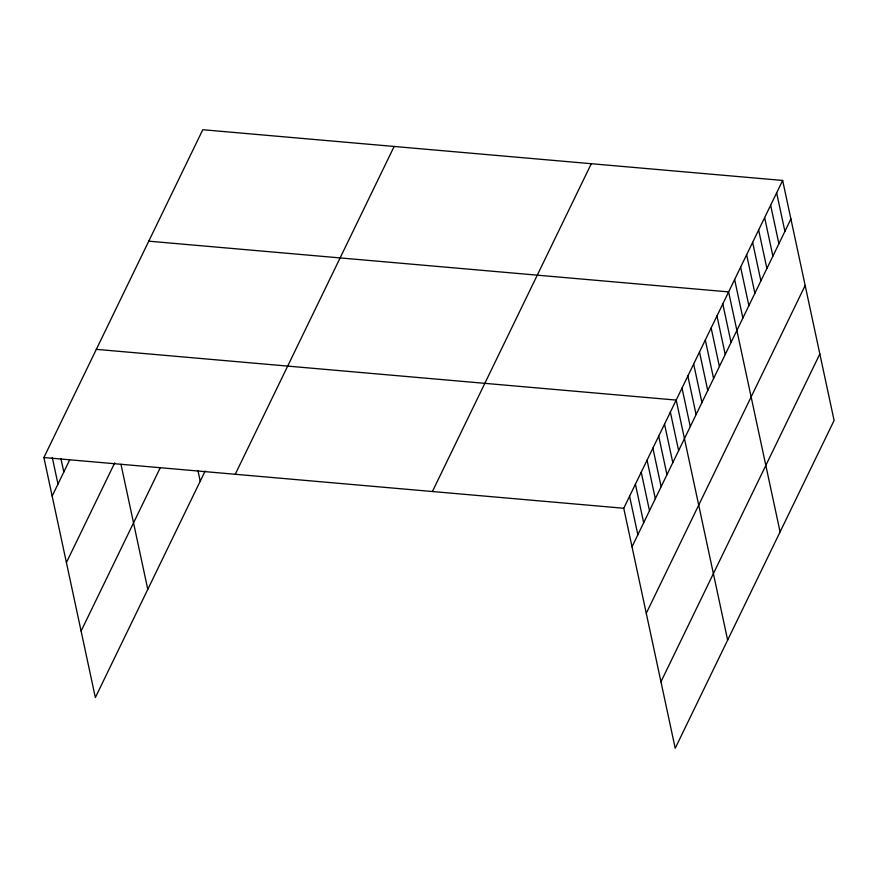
<?xml version="1.0" encoding="UTF-8"?>
<svg xmlns="http://www.w3.org/2000/svg" width="878" height="878" viewBox="0 0 878 878"><rect width="100%" height="100%" fill="white"/><g stroke="black" fill="none" stroke-linecap="round" stroke-linejoin="round"><path stroke-width="1.32" d="M205.134 471.058L95.351 697.549L43.9 457.537L202.785 129.725L782.649 180.451L834.1 420.463L675.215 748.275L623.753 508.263L782.649 180.451M52.164 496.059L69.636 460.006M66.41 562.557L114.766 462.794M81.105 631.062L160.334 467.59M235.249 474.274L394.145 146.461M432.404 491.526L591.289 163.714M632.017 546.796L790.902 218.973M646.274 613.283L805.159 285.471M660.958 681.789L819.843 353.977M148.766 241.176L728.619 291.902L780.081 531.925M96.339 349.356L676.192 400.083L727.642 640.095M43.9 457.537L623.753 508.263M776.646 192.831L784.899 231.364M770.643 205.222L778.896 243.744M764.639 217.601L772.892 256.135M758.636 229.981L766.9 268.514M752.633 242.372L760.897 280.894M746.629 254.752L754.893 293.285M740.626 267.142L748.89 305.665M734.623 279.522L742.887 318.055M722.803 303.931L731.056 342.453M716.975 315.948L725.228 354.471M711.147 327.966L719.4 366.499M705.319 339.984L713.584 378.517M699.492 352.001L707.756 390.534M693.664 364.03L701.928 402.552M687.847 376.047L696.1 414.57M682.019 388.065L690.273 426.598M670.364 412.1L678.628 450.633M664.536 424.129L672.8 462.651M658.709 436.146L666.973 474.669M652.892 448.164L661.145 486.697M647.064 460.182L655.317 498.715M641.236 472.199L649.49 510.733M635.409 484.228L643.673 522.75M629.581 496.246L637.845 534.768M197.945 470.553L200.217 481.188M120.988 464.341L147.789 589.368M60.966 458.733L63.809 472.024M52.285 457.471L57.981 484.041"/></g></svg>
